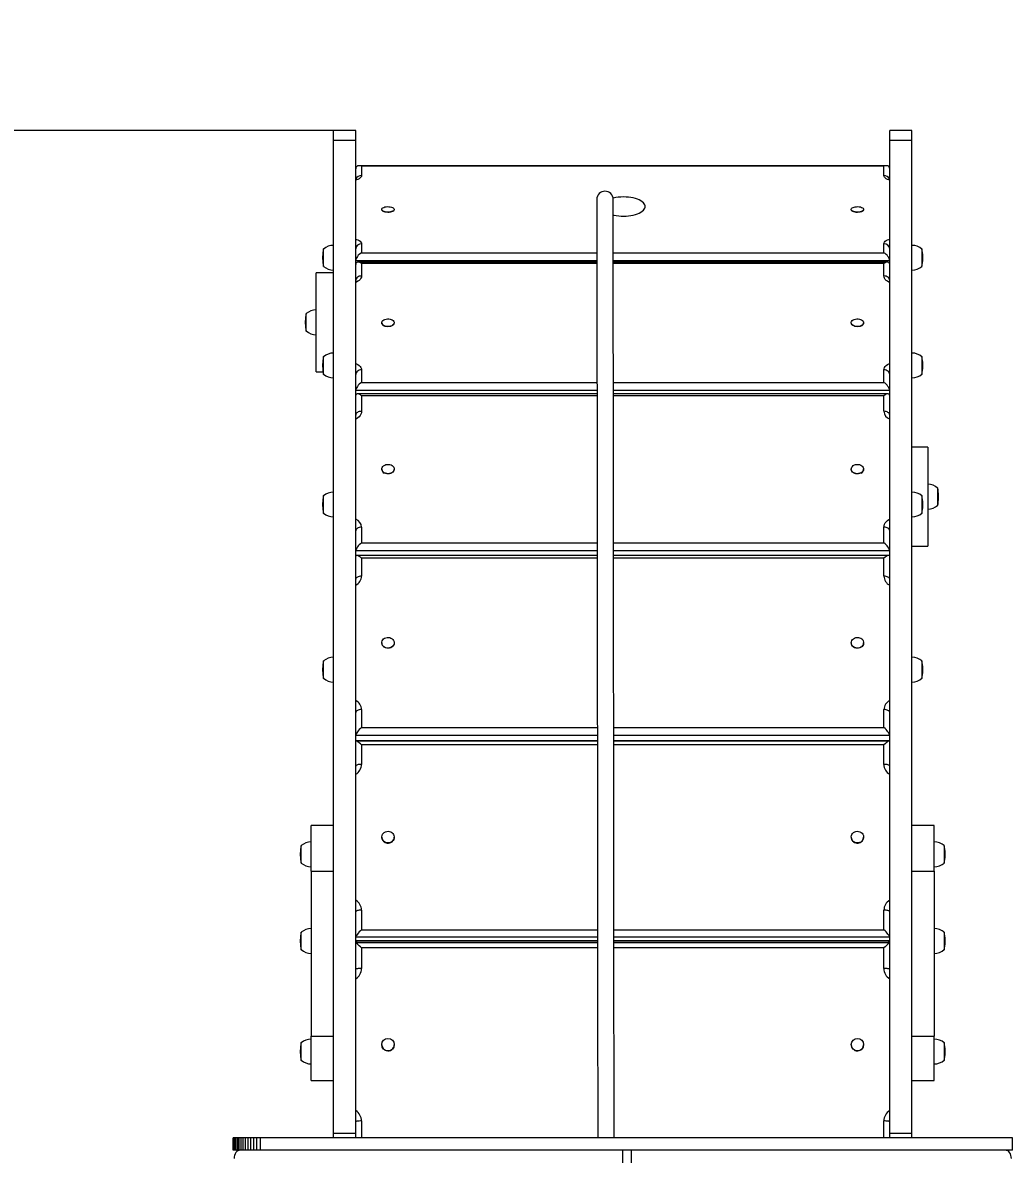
# Model space of a CAD drawing. Header units: millimetres. Extents: x -5943 to 5491, y -4078 to 3213.
# Drawn here: x 1306 to 2504, y 475 to 1844 of the extents above; entities that cross this region are included whole.
import ezdxf

# ---------------------------------------------------------------- set-up
doc = ezdxf.new("R2010")
doc.units = ezdxf.units.MM
for name, color, linetype in [('DIKOM_ОБЪЕКТ', 7, 'Continuous'), ('DIKOM_РАЗМЕР_ЗОНА', 7, 'Continuous'), ('DIKOM_РАЗМЕР_ОБЪЕКТА', 7, 'Continuous')]:
    doc.layers.add(name, color=color, linetype=linetype)
doc.styles.add('style1', font='arial.ttf', dxfattribs={"width": 0.8})
doc.dimstyles.new('1-50', dxfattribs={"dimtxt": 300, "dimasz": 200, "dimexe": 100, "dimexo": 0, "dimgap": 100, "dimtad": 1, "dimtxsty": 'style1', "dimcen": 200, "dimclrd": 7, "dimclre": 7, "dimclrt": 7, "dimadec": 1, "dimazin": 2, "dimtfac": 1, "dimtmove": 0, "dimatfit": 2, "dimfxl": 0, "dimlwd": 25, "dimlwe": 18, "dimarcsym": 0})

# ---------------------------------------------------------------- blocks, each defined once
blk = doc.blocks.new('*D10')
at = {"layer": 'Defpoints', "color": 0, "transparency": 16777216}
for p in [(1682.4, 1713.5), (-3225.3, -1470.4), (-588.5, -1470.4)]:
    blk.add_point(p, dxfattribs=at)
at = {"layer": 'DIKOM_РАЗМЕР_ОБЪЕКТА', "color": 7, "lineweight": 18, "transparency": 16777216}
for p, q in [((1682.4, 1713.5), (-3325.3, 1713.5)), ((-588.5, -1470.4), (-3325.3, -1470.4))]:
    blk.add_line(p, q, dxfattribs=at)
at = {"layer": 'DIKOM_РАЗМЕР_ОБЪЕКТА', "color": 7, "lineweight": 25, "transparency": 16777216}
blk.add_line((-3225.3, 1513.5), (-3225.3, -1270.4), dxfattribs=at)
at = {"layer": 'DIKOM_РАЗМЕР_ОБЪЕКТА', "color": 7, "transparency": 16777216}
for points in [[(-3258.6, 1513.5), (-3192, 1513.5), (-3225.3, 1713.5)], [(-3258.6, -1270.4), (-3192, -1270.4), (-3225.3, -1470.4)]]:
    blk.add_solid(points, dxfattribs=at)
at = {"layer": 'DIKOM_РАЗМЕР_ОБЪЕКТА', "color": 7, "transparency": 16777216, "insert": (-3478.6, 169.7), "char_height": 300, "attachment_point": 5, "rotation": 90, "style": 'style1'}
blk.add_mtext('3200', dxfattribs=at)
blk = doc.blocks.new('*D12')
at = {"layer": 'Defpoints', "color": 0, "transparency": 16777216}
for p in [(2021.9, 3213.5), (-5493, -2970.4), (-283.3, -2970.4)]:
    blk.add_point(p, dxfattribs=at)
at = {"layer": 'DIKOM_РАЗМЕР_ЗОНА', "color": 7, "lineweight": 18, "transparency": 16777216}
for p, q in [((2021.9, 3213.5), (-5593, 3213.5)), ((-283.3, -2970.4), (-5593, -2970.4))]:
    blk.add_line(p, q, dxfattribs=at)
at = {"layer": 'DIKOM_РАЗМЕР_ЗОНА', "color": 7, "lineweight": 25, "transparency": 16777216}
blk.add_line((-5493, 3013.5), (-5493, -2770.4), dxfattribs=at)
at = {"layer": 'DIKOM_РАЗМЕР_ЗОНА', "color": 7, "transparency": 16777216}
for points in [[(-5526.4, 3013.5), (-5459.7, 3013.5), (-5493, 3213.5)], [(-5526.4, -2770.4), (-5459.7, -2770.4), (-5493, -2970.4)]]:
    blk.add_solid(points, dxfattribs=at)
at = {"layer": 'DIKOM_РАЗМЕР_ЗОНА', "color": 7, "transparency": 16777216, "insert": (-5746.2, 37.5), "char_height": 300, "attachment_point": 5, "rotation": 90, "style": 'style1'}
blk.add_mtext('6200', dxfattribs=at)

msp = doc.modelspace()

# ---------------------------------------------------------------- linework, layer by layer
at = {"layer": 'DIKOM_ОБЪЕКТ', "color": 7, "linetype": 'Continuous', "lineweight": 15}
for p, q in [((1709.379, 1713.478), (1682.379, 1713.478)), ((1682.379, 1701.942), (1682.379, 1713.478)), ((1709.379, 1701.942), (1709.379, 1713.478)), ((2382.379, 1713.478), (2355.379, 1713.478)), ((2355.379, 1701.942), (2355.379, 1713.478)), ((2382.379, 1701.942), (2382.379, 1713.478)), ((1682.379, 1701.942), (1709.379, 1701.942)), ((1682.379, 500.405), (1682.379, 1701.942)), ((1709.379, 500.405), (1709.379, 1701.942)), ((2355.379, 1701.942), (2382.379, 1701.942)), ((2355.379, 500.405), (2355.379, 1701.942)), ((2382.379, 500.405), (2382.379, 1701.942)), ((2351.491, 1670.939), (1713.267, 1670.939)), ((1716.379, 1670.21), (1716.379, 1659.095)), ((2348.379, 1670.21), (1716.379, 1670.21)), ((2348.379, 1659.095), (2348.379, 1670.21)), ((1740.879, 1618.046), (1740.879, 1617.748)), ((1755.879, 1617.748), (1755.879, 1618.046)), ((2308.879, 1618.046), (2308.879, 1617.748)), ((2323.879, 1617.748), (2323.879, 1618.046)), ((1716.379, 1576.402), (1716.379, 1565.287)), ((2348.379, 1565.287), (2348.379, 1576.402)), ((1670.379, 1548.749), (1670.379, 1570.349)), ((1716.379, 1565.287), (2001.113, 1565.287)), ((2020.914, 1565.287), (2348.379, 1565.287)), ((2394.379, 1570.349), (2394.379, 1560.418)), ((1669.326, 1561.023), (1669.326, 1558.074)), ((2001.122, 1555.905), (1709.379, 1555.905)), ((2001.124, 1554.236), (1712.101, 1554.236)), ((1716.379, 1552.777), (1716.379, 1537.499)), ((2001.125, 1552.777), (1716.379, 1552.777)), ((2355.379, 1555.905), (2020.923, 1555.905)), ((2352.657, 1554.236), (2020.925, 1554.236)), ((2348.379, 1552.777), (2020.926, 1552.777)), ((2348.379, 1537.499), (2348.379, 1552.777)), ((2394.379, 1560.418), (2394.379, 1548.749)), ((2395.432, 1558.074), (2395.432, 1561.023)), ((1682.379, 1541.415), (1661.379, 1541.415)), ((1661.379, 1421.415), (1661.379, 1541.415)), ((1648.326, 1482.889), (1648.326, 1479.94)), ((1649.379, 1470.615), (1649.379, 1492.215)), ((1740.879, 1480.93), (1740.879, 1480.667)), ((1755.879, 1480.667), (1755.879, 1480.93)), ((2308.879, 1480.93), (2308.879, 1480.667)), ((2323.879, 1480.667), (2323.879, 1480.93)), ((1670.379, 1418.428), (1670.379, 1440.028)), ((2394.379, 1440.028), (2394.379, 1431.279)), ((1669.326, 1430.703), (1669.326, 1427.754)), ((2394.379, 1431.279), (2394.379, 1418.428)), ((2395.432, 1427.754), (2395.432, 1430.703)), ((1661.379, 1421.415), (1669.809, 1421.415)), ((1716.379, 1423.834), (1716.379, 1408.557)), ((2348.379, 1408.557), (2348.379, 1423.834)), ((2001.277, 1398.738), (1709.379, 1398.738)), ((1716.379, 1408.557), (2001.268, 1408.557)), ((2021.068, 1408.557), (2348.379, 1408.557)), ((2355.379, 1398.738), (2021.078, 1398.738)), ((2001.281, 1395.02), (1711.101, 1395.02)), ((1716.379, 1392.618), (1716.379, 1373.767)), ((2001.283, 1392.618), (1716.379, 1392.618)), ((2353.657, 1395.02), (2021.082, 1395.02)), ((2348.379, 1392.618), (2021.084, 1392.618)), ((2348.379, 1373.767), (2348.379, 1392.618)), ((2401.427, 1330.381), (2382.379, 1330.381)), ((2401.427, 1330.381), (2401.427, 1326.52)), ((2401.427, 1326.52), (2401.427, 1210.381)), ((1740.879, 1303.86), (1740.879, 1303.642)), ((1755.879, 1303.642), (1755.879, 1303.86)), ((2308.879, 1303.86), (2308.879, 1303.642)), ((2323.879, 1303.642), (2323.879, 1303.86)), ((2413.427, 1281.181), (2413.427, 1259.581)), ((1669.326, 1262.414), (1669.326, 1259.464)), ((1670.379, 1250.139), (1670.379, 1271.739)), ((2394.379, 1271.739), (2394.379, 1259.824)), ((2395.432, 1259.464), (2395.432, 1262.414)), ((2414.48, 1268.907), (2414.48, 1271.856)), ((2394.379, 1259.824), (2394.379, 1250.139)), ((1716.379, 1233.516), (1716.379, 1214.665)), ((2348.379, 1214.665), (2348.379, 1233.516)), ((1716.379, 1214.665), (2001.458, 1214.665)), ((2021.258, 1214.665), (2348.379, 1214.665)), ((2382.379, 1210.381), (2401.427, 1210.381)), ((2001.467, 1204.789), (1709.379, 1204.789)), ((2001.473, 1199.436), (1710.304, 1199.436)), ((1716.379, 1195.913), (1716.379, 1174.216)), ((2001.476, 1195.913), (1716.379, 1195.913)), ((2355.379, 1204.789), (2021.268, 1204.789)), ((2354.454, 1199.436), (2021.273, 1199.436)), ((2348.379, 1195.913), (2021.277, 1195.913)), ((2348.379, 1174.216), (2348.379, 1195.913)), ((1740.879, 1093.668), (1740.879, 1093.503)), ((1755.879, 1093.503), (1755.879, 1093.668)), ((2308.879, 1093.668), (2308.879, 1093.503)), ((2323.879, 1093.503), (2323.879, 1093.668)), ((1670.379, 1050.376), (1670.379, 1071.976)), ((2394.379, 1071.976), (2394.379, 1063.877)), ((1669.326, 1062.651), (1669.326, 1059.701)), ((2394.379, 1063.877), (2394.379, 1050.376)), ((2395.432, 1059.701), (2395.432, 1062.651)), ((1716.379, 1012.789), (1716.379, 991.092)), ((2348.379, 991.092), (2348.379, 1012.789)), ((1716.379, 991.092), (2001.676, 991.092)), ((2021.477, 991.092), (2348.379, 991.092)), ((2001.685, 981.54), (1709.379, 981.54)), ((1709.379, 975.082), (2001.692, 975.082)), ((2001.692, 975.027), (1709.741, 975.027)), ((2355.379, 981.54), (2021.486, 981.54)), ((2021.492, 975.082), (2355.379, 975.082)), ((2355.017, 975.027), (2021.492, 975.027)), ((1716.379, 970.25), (1716.379, 946.544)), ((2001.696, 970.25), (1716.379, 970.25)), ((2348.379, 970.25), (2021.497, 970.25)), ((2348.379, 946.544), (2348.379, 970.25)), ((1682.379, 872.456), (1655.379, 872.456)), ((1655.379, 817.273), (1655.379, 872.456)), ((2409.379, 872.456), (2382.379, 872.456)), ((2409.379, 817.273), (2409.379, 872.456)), ((1740.879, 858.463), (1740.879, 858.357)), ((1755.879, 858.357), (1755.879, 858.463)), ((2308.879, 858.463), (2308.879, 858.357)), ((2323.879, 858.357), (2323.879, 858.463)), ((1642.326, 839.122), (1642.326, 836.172)), ((1643.379, 826.847), (1643.379, 848.447)), ((2421.379, 848.447), (2421.379, 838.154)), ((2421.379, 838.154), (2421.379, 826.847)), ((2422.432, 836.172), (2422.432, 839.122)), ((1655.379, 817.273), (1682.379, 817.273)), ((1655.379, 817.273), (1655.379, 617.469)), ((2382.379, 817.273), (2409.379, 817.273)), ((2409.379, 817.273), (2409.379, 617.469)), ((1716.379, 770.17), (1716.379, 746.464)), ((2348.379, 746.464), (2348.379, 770.17)), ((1643.379, 722.021), (1643.379, 743.621)), ((1716.379, 746.464), (2001.914, 746.464)), ((2021.715, 746.464), (2348.379, 746.464)), ((2421.379, 743.621), (2421.379, 734.102)), ((1642.326, 734.296), (1642.326, 731.346)), ((2001.923, 737.604), (1709.379, 737.604)), ((1709.379, 733.476), (2001.927, 733.476)), ((2001.93, 730.454), (1709.435, 730.454)), ((1709.711, 730.454), (1709.711, 733.114)), ((1709.741, 733.114), (2001.927, 733.114)), ((2355.379, 737.604), (2021.723, 737.604)), ((2021.727, 733.476), (2355.379, 733.476)), ((2021.728, 733.114), (2355.017, 733.114)), ((2355.323, 730.454), (2021.73, 730.454)), ((2355.047, 733.114), (2355.047, 730.454)), ((2421.379, 734.102), (2421.379, 722.021)), ((2422.432, 731.346), (2422.432, 734.296)), ((1716.379, 724.336), (1716.379, 699.536)), ((2001.936, 724.336), (1716.379, 724.336)), ((2348.379, 724.336), (2021.736, 724.336)), ((2348.379, 699.536), (2348.379, 724.336)), ((1655.379, 617.469), (1682.379, 617.469)), ((1655.379, 564.17), (1655.379, 617.469)), ((2382.379, 617.469), (2409.379, 617.469)), ((2409.379, 564.17), (2409.379, 617.469)), ((1643.379, 588.179), (1643.379, 609.779)), ((1740.879, 607.319), (1740.879, 607.278)), ((1755.879, 607.278), (1755.879, 607.319)), ((2308.879, 607.319), (2308.879, 607.278)), ((2323.879, 607.278), (2323.879, 607.319)), ((2421.379, 609.779), (2421.379, 600.328)), ((1642.326, 600.454), (1642.326, 597.505)), ((2421.379, 600.328), (2421.379, 588.179)), ((2422.432, 597.505), (2422.432, 600.454)), ((1655.379, 564.17), (1682.379, 564.17)), ((2382.379, 564.17), (2409.379, 564.17)), ((1716.379, 515.019), (1716.379, 494.596)), ((2348.379, 494.596), (2348.379, 515.019)), ((1560.93, 479.596), (1560.93, 494.596)), ((1561.108, 494.596), (1560.93, 494.596)), ((1561.108, 479.596), (1561.108, 494.596)), ((1561.593, 494.596), (1561.108, 494.596)), ((1561.593, 479.596), (1561.593, 494.596)), ((1562.383, 494.596), (1561.593, 494.596)), ((1562.383, 479.596), (1562.383, 494.596)), ((1563.472, 494.596), (1562.383, 494.596)), ((1563.472, 479.596), (1563.472, 494.596)), ((1564.856, 494.596), (1563.472, 494.596)), ((1564.856, 479.596), (1564.856, 494.596)), ((1566.531, 494.596), (1564.856, 494.596)), ((1566.531, 479.596), (1566.531, 494.596)), ((1568.492, 494.596), (1566.531, 494.596)), ((1568.492, 479.596), (1568.492, 494.596)), ((1570.735, 494.596), (1568.492, 494.596)), ((1570.735, 479.596), (1570.735, 494.596)), ((1573.256, 494.596), (1570.735, 494.596)), ((1573.256, 479.596), (1573.256, 494.596)), ((1576.051, 494.596), (1573.256, 494.596)), ((1576.051, 479.596), (1576.051, 494.596)), ((1579.114, 494.596), (1576.051, 494.596)), ((1579.114, 479.596), (1579.114, 494.596)), ((1582.443, 494.596), (1579.114, 494.596)), ((1582.443, 479.596), (1582.443, 494.596)), ((1586.032, 494.596), (1582.443, 494.596)), ((1586.032, 479.596), (1586.032, 494.596)), ((1589.876, 494.596), (1586.032, 494.596)), ((1589.876, 479.596), (1589.876, 494.596)), ((1593.973, 494.596), (1589.876, 494.596)), ((1593.973, 479.596), (1593.973, 494.596)), ((1997.024, 494.596), (1593.973, 494.596)), ((1682.379, 500.405), (1709.379, 500.405)), ((1682.379, 494.596), (1682.379, 500.405)), ((1709.379, 494.596), (1709.379, 500.405)), ((1998.887, 494.596), (1997.024, 494.596)), ((2000.818, 494.596), (1998.887, 494.596)), ((2002.812, 494.596), (2000.818, 494.596)), ((2004.863, 494.596), (2002.812, 494.596)), ((2006.968, 494.596), (2004.863, 494.596)), ((2009.122, 494.596), (2006.968, 494.596)), ((2011.32, 494.596), (2009.122, 494.596)), ((2013.559, 494.596), (2011.32, 494.596)), ((2015.833, 494.596), (2013.559, 494.596)), ((2018.139, 494.596), (2015.833, 494.596)), ((2020.471, 494.596), (2018.139, 494.596)), ((2022.826, 494.596), (2020.471, 494.596)), ((2025.199, 494.596), (2022.826, 494.596)), ((2027.585, 494.596), (2025.199, 494.596)), ((2029.98, 494.596), (2027.585, 494.596)), ((2032.379, 494.596), (2029.98, 494.596)), ((2034.778, 494.596), (2032.379, 494.596)), ((2037.173, 494.596), (2034.778, 494.596)), ((2039.559, 494.596), (2037.173, 494.596)), ((2041.932, 494.596), (2039.559, 494.596)), ((2044.287, 494.596), (2041.932, 494.596)), ((2046.619, 494.596), (2044.287, 494.596)), ((2048.925, 494.596), (2046.619, 494.596)), ((2051.199, 494.596), (2048.925, 494.596)), ((2053.438, 494.596), (2051.199, 494.596)), ((2055.636, 494.596), (2053.438, 494.596)), ((2057.79, 494.596), (2055.636, 494.596)), ((2059.895, 494.596), (2057.79, 494.596)), ((2061.946, 494.596), (2059.895, 494.596)), ((2063.94, 494.596), (2061.946, 494.596)), ((2065.87, 494.596), (2063.94, 494.596)), ((2067.734, 494.596), (2065.87, 494.596)), ((2470.785, 494.596), (2067.734, 494.596)), ((2355.379, 500.405), (2382.379, 500.405)), ((2355.379, 494.596), (2355.379, 500.405)), ((2382.379, 494.596), (2382.379, 500.405)), ((2474.882, 494.596), (2470.785, 494.596)), ((2478.726, 494.596), (2474.882, 494.596)), ((2482.315, 494.596), (2478.726, 494.596)), ((2485.644, 494.596), (2482.315, 494.596)), ((2488.707, 494.596), (2485.644, 494.596)), ((2491.502, 494.596), (2488.707, 494.596)), ((2494.023, 494.596), (2491.502, 494.596)), ((2496.266, 494.596), (2494.023, 494.596)), ((2498.227, 494.596), (2496.266, 494.596)), ((2499.902, 494.596), (2498.227, 494.596)), ((2501.286, 494.596), (2499.902, 494.596)), ((2502.375, 494.596), (2501.286, 494.596)), ((2503.165, 494.596), (2502.375, 494.596)), ((2503.65, 494.596), (2503.165, 494.596)), ((2503.828, 494.596), (2503.65, 494.596)), ((2503.828, 479.596), (2503.828, 494.596)), ((1561.108, 479.596), (1560.93, 479.596)), ((1561.593, 479.596), (1561.108, 479.596)), ((1562.383, 479.596), (1561.593, 479.596)), ((1563.472, 479.596), (1562.383, 479.596)), ((1564.856, 479.596), (1563.472, 479.596)), ((1566.531, 479.596), (1564.856, 479.596)), ((1568.492, 479.596), (1566.531, 479.596)), ((1570.735, 479.596), (1568.492, 479.596)), ((1573.256, 479.596), (1570.735, 479.596)), ((1576.051, 479.596), (1573.256, 479.596)), ((1579.114, 479.596), (1576.051, 479.596)), ((1582.443, 479.596), (1579.114, 479.596)), ((1586.032, 479.596), (1582.443, 479.596)), ((1589.876, 479.596), (1586.032, 479.596)), ((1593.973, 479.596), (1589.876, 479.596)), ((1997.024, 479.596), (1593.973, 479.596)), ((1998.887, 479.596), (1997.024, 479.596)), ((2000.818, 479.596), (1998.887, 479.596)), ((2002.812, 479.596), (2000.818, 479.596)), ((2004.863, 479.596), (2002.812, 479.596)), ((2006.968, 479.596), (2004.863, 479.596)), ((2009.122, 479.596), (2006.968, 479.596)), ((2011.32, 479.596), (2009.122, 479.596)), ((2013.559, 479.596), (2011.32, 479.596)), ((2015.833, 479.596), (2013.559, 479.596)), ((2018.139, 479.596), (2015.833, 479.596)), ((2020.471, 479.596), (2018.139, 479.596)), ((2022.826, 479.596), (2020.471, 479.596)), ((2025.199, 479.596), (2022.826, 479.596)), ((2027.585, 479.596), (2025.199, 479.596)), ((2029.98, 479.596), (2027.585, 479.596)), ((2032.379, 479.596), (2029.98, 479.596)), ((2032.379, 29.596), (2032.379, 479.596)), ((2034.778, 479.596), (2032.379, 479.596)), ((2037.173, 479.596), (2034.778, 479.596)), ((2039.559, 479.596), (2037.173, 479.596)), ((2041.932, 479.596), (2039.559, 479.596)), ((2044.287, 479.596), (2041.932, 479.596)), ((2042.986, 29.596), (2042.986, 479.596)), ((2046.619, 479.596), (2044.287, 479.596)), ((2048.925, 479.596), (2046.619, 479.596)), ((2051.199, 479.596), (2048.925, 479.596)), ((2053.438, 479.596), (2051.199, 479.596)), ((2055.636, 479.596), (2053.438, 479.596)), ((2057.79, 479.596), (2055.636, 479.596)), ((2059.895, 479.596), (2057.79, 479.596)), ((2061.946, 479.596), (2059.895, 479.596)), ((2063.94, 479.596), (2061.946, 479.596)), ((2065.87, 479.596), (2063.94, 479.596)), ((2067.734, 479.596), (2065.87, 479.596)), ((2470.785, 479.596), (2067.734, 479.596)), ((2474.882, 479.596), (2470.785, 479.596)), ((2478.726, 479.596), (2474.882, 479.596)), ((2482.315, 479.596), (2478.726, 479.596)), ((2485.644, 479.596), (2482.315, 479.596)), ((2488.707, 479.596), (2485.644, 479.596)), ((2491.502, 479.596), (2488.707, 479.596)), ((2494.023, 479.596), (2491.502, 479.596)), ((2496.266, 479.596), (2494.023, 479.596)), ((2498.227, 479.596), (2496.266, 479.596)), ((2499.902, 479.596), (2498.227, 479.596)), ((2501.286, 479.596), (2499.902, 479.596)), ((2502.375, 479.596), (2501.286, 479.596)), ((2503.165, 479.596), (2502.375, 479.596)), ((2503.65, 479.596), (2503.165, 479.596)), ((2503.828, 479.596), (2503.65, 479.596))]:
    msp.add_line(p, q, dxfattribs=at)
at = {"layer": 'DIKOM_ОБЪЕКТ', "color": 7, "linetype": 'Continuous', "lineweight": 15, "flags": 128}
for points in [[(1716.379, 1659.095), (1716.194, 1658.052), (1715.645, 1657.034), (1714.744, 1656.067), (1713.514, 1655.175), (1711.986, 1654.379), (1710.196, 1653.7), (1709.379, 1653.454)], [(2355.379, 1653.454), (2354.562, 1653.7), (2352.772, 1654.379), (2351.244, 1655.175), (2350.014, 1656.067), (2349.113, 1657.034), (2348.564, 1658.052), (2348.379, 1659.095)], [(2020.794, 1611.415), (2021.805, 1611.176), (2024.586, 1610.643), (2027.487, 1610.257), (2030.468, 1610.023), (2033.491, 1609.945), (2036.514, 1610.023), (2039.496, 1610.257), (2042.397, 1610.643), (2045.177, 1611.176), (2047.8, 1611.849), (2050.228, 1612.653), (2052.431, 1613.577), (2054.377, 1614.608), (2056.041, 1615.733), (2057.4, 1616.936), (2058.436, 1618.201), (2059.134, 1619.511), (2059.486, 1620.848), (2059.486, 1622.194), (2059.134, 1623.532), (2058.436, 1624.841), (2057.4, 1626.106), (2056.041, 1627.31), (2054.377, 1628.434), (2052.431, 1629.465), (2050.228, 1630.389), (2047.8, 1631.193), (2045.177, 1631.866), (2042.397, 1632.4), (2039.496, 1632.786), (2036.514, 1633.019), (2033.491, 1633.098), (2033.491, 1633.098)], [(1746.52, 1614.518), (1745.001, 1614.771), (1743.64, 1615.164), (1742.502, 1615.677), (1741.637, 1616.287), (1741.089, 1616.966), (1740.881, 1617.681), (1740.879, 1617.748)], [(1746.52, 1614.816), (1745.001, 1615.069), (1743.64, 1615.461), (1742.502, 1615.975), (1741.637, 1616.585), (1741.089, 1617.263), (1740.881, 1617.978), (1741.023, 1618.696), (1741.51, 1619.384), (1742.318, 1620.01), (1743.409, 1620.543), (1744.732, 1620.96), (1746.226, 1621.24), (1747.821, 1621.371), (1749.442, 1621.347), (1751.013, 1621.168), (1752.461, 1620.843), (1753.718, 1620.388), (1754.726, 1619.822), (1755.436, 1619.174), (1755.817, 1618.474), (1755.85, 1617.753), (1755.534, 1617.045), (1754.883, 1616.385), (1753.927, 1615.802), (1752.713, 1615.324), (1751.296, 1614.974), (1749.742, 1614.767), (1748.125, 1614.713), (1746.52, 1614.816)], [(1755.879, 1617.748), (1755.85, 1617.455), (1755.534, 1616.748), (1754.883, 1616.087), (1753.927, 1615.505), (1752.713, 1615.027), (1751.296, 1614.676), (1749.742, 1614.469), (1748.125, 1614.416), (1746.52, 1614.518)], [(2318.239, 1614.518), (2316.633, 1614.416), (2315.016, 1614.469), (2313.462, 1614.676), (2312.045, 1615.027), (2310.831, 1615.505), (2309.876, 1616.087), (2309.225, 1616.748), (2308.908, 1617.455), (2308.879, 1617.748)], [(2318.239, 1614.816), (2316.633, 1614.713), (2315.016, 1614.767), (2313.462, 1614.974), (2312.045, 1615.324), (2310.831, 1615.802), (2309.876, 1616.385), (2309.225, 1617.045), (2308.908, 1617.753), (2308.941, 1618.474), (2309.322, 1619.174), (2310.032, 1619.822), (2311.04, 1620.388), (2312.297, 1620.843), (2313.745, 1621.168), (2315.316, 1621.347), (2316.937, 1621.371), (2318.532, 1621.24), (2320.026, 1620.96), (2321.349, 1620.543), (2322.44, 1620.01), (2323.248, 1619.384), (2323.735, 1618.696), (2323.878, 1617.978), (2323.67, 1617.263), (2323.121, 1616.585), (2322.257, 1615.975), (2321.118, 1615.461), (2319.757, 1615.069), (2318.239, 1614.816)], [(2323.879, 1617.748), (2323.878, 1617.681), (2323.67, 1616.966), (2323.121, 1616.287), (2322.257, 1615.677), (2321.118, 1615.164), (2319.757, 1614.771), (2318.239, 1614.518)], [(1709.379, 1582.043), (1710.196, 1581.797), (1711.986, 1581.117), (1713.514, 1580.322), (1714.744, 1579.429), (1715.645, 1578.462), (1716.194, 1577.445), (1716.379, 1576.402)], [(2348.379, 1576.402), (2348.564, 1577.445), (2349.113, 1578.462), (2350.014, 1579.429), (2351.244, 1580.322), (2352.772, 1581.117), (2354.562, 1581.797), (2355.379, 1582.043)], [(1716.379, 1537.499), (1715.013, 1537.393), (1713.7, 1537.077), (1712.49, 1536.565), (1711.429, 1535.876), (1710.559, 1535.037), (1709.912, 1534.079), (1709.513, 1533.039), (1709.379, 1531.958)], [(1716.379, 1537.499), (1716.194, 1536.065), (1715.645, 1534.667), (1714.744, 1533.338), (1713.514, 1532.111), (1711.986, 1531.017), (1710.196, 1530.083), (1709.379, 1529.745)], [(2355.379, 1531.958), (2355.244, 1533.039), (2354.846, 1534.079), (2354.199, 1535.037), (2353.329, 1535.876), (2352.268, 1536.565), (2351.058, 1537.077), (2349.745, 1537.393), (2348.379, 1537.499)], [(2355.379, 1529.745), (2354.562, 1530.083), (2352.772, 1531.017), (2351.244, 1532.111), (2350.014, 1533.338), (2349.113, 1534.667), (2348.564, 1536.065), (2348.379, 1537.499)], [(1743.773, 1477.313), (1742.608, 1478.002), (1741.713, 1478.829), (1741.13, 1479.754), (1740.886, 1480.734), (1740.992, 1481.722), (1741.444, 1482.674), (1742.22, 1483.545), (1743.283, 1484.293), (1744.586, 1484.883), (1746.065, 1485.289), (1747.653, 1485.491), (1749.274, 1485.48), (1750.854, 1485.256), (1752.318, 1484.83), (1753.598, 1484.221), (1754.634, 1483.459), (1755.377, 1482.578), (1755.794, 1481.62), (1755.863, 1480.63), (1755.582, 1479.653), (1754.965, 1478.737), (1754.04, 1477.923), (1752.85, 1477.25), (1751.451, 1476.748), (1749.908, 1476.443), (1748.294, 1476.347), (1746.684, 1476.465), (1745.153, 1476.792), (1743.773, 1477.313)], [(1755.879, 1480.667), (1755.863, 1480.367), (1755.582, 1479.391), (1754.965, 1478.474), (1754.04, 1477.66), (1752.85, 1476.987), (1751.451, 1476.485), (1749.908, 1476.18), (1748.294, 1476.084), (1746.684, 1476.202), (1745.153, 1476.529), (1743.773, 1477.05)], [(2320.985, 1477.05), (2319.605, 1476.529), (2318.074, 1476.202), (2316.464, 1476.084), (2314.85, 1476.18), (2313.307, 1476.485), (2311.908, 1476.987), (2310.718, 1477.66), (2309.793, 1478.474), (2309.176, 1479.391), (2308.895, 1480.367), (2308.879, 1480.667)], [(2320.985, 1477.313), (2319.605, 1476.792), (2318.074, 1476.465), (2316.464, 1476.347), (2314.85, 1476.443), (2313.307, 1476.748), (2311.908, 1477.25), (2310.718, 1477.923), (2309.793, 1478.737), (2309.176, 1479.653), (2308.895, 1480.63), (2308.965, 1481.62), (2309.381, 1482.578), (2310.124, 1483.459), (2311.16, 1484.221), (2312.44, 1484.83), (2313.904, 1485.256), (2315.484, 1485.48), (2317.105, 1485.491), (2318.693, 1485.289), (2320.172, 1484.883), (2321.475, 1484.293), (2322.539, 1483.545), (2323.314, 1482.674), (2323.766, 1481.722), (2323.872, 1480.734), (2323.628, 1479.754), (2323.045, 1478.829), (2322.15, 1478.002), (2320.985, 1477.313)], [(1709.379, 1431.588), (1710.196, 1431.25), (1711.986, 1430.316), (1713.514, 1429.222), (1714.744, 1427.996), (1715.645, 1426.667), (1716.194, 1425.268), (1716.379, 1423.834)], [(2348.379, 1423.834), (2348.564, 1425.268), (2349.113, 1426.667), (2350.014, 1427.996), (2351.244, 1429.222), (2352.772, 1430.316), (2354.562, 1431.25), (2355.379, 1431.588)], [(1716.379, 1423.834), (1715.013, 1423.728), (1713.7, 1423.413), (1712.49, 1422.901), (1711.429, 1422.212), (1710.559, 1421.372), (1709.912, 1420.414), (1709.513, 1419.374), (1709.379, 1418.293)], [(2355.379, 1418.293), (2355.244, 1419.374), (2354.846, 1420.414), (2354.199, 1421.372), (2353.329, 1422.212), (2352.268, 1422.901), (2351.058, 1423.413), (2349.745, 1423.728), (2348.379, 1423.834)], [(1716.379, 1373.767), (1715.013, 1373.679), (1713.7, 1373.417), (1712.49, 1372.992), (1711.429, 1372.42), (1710.559, 1371.724), (1709.912, 1370.929), (1709.513, 1370.066), (1709.379, 1369.169)], [(1716.379, 1373.767), (1716.194, 1371.998), (1715.645, 1370.272), (1714.744, 1368.632), (1713.514, 1367.119), (1711.986, 1365.769), (1710.196, 1364.617), (1709.379, 1364.2)], [(2355.379, 1369.169), (2355.244, 1370.066), (2354.846, 1370.929), (2354.199, 1371.724), (2353.329, 1372.42), (2352.268, 1372.992), (2351.058, 1373.417), (2349.745, 1373.679), (2348.379, 1373.767)], [(1743.955, 1299.293), (1742.757, 1300.117), (1741.821, 1301.116), (1741.192, 1302.243), (1740.899, 1303.446), (1740.956, 1304.668), (1741.36, 1305.852), (1742.092, 1306.943), (1743.118, 1307.89), (1744.39, 1308.649), (1745.849, 1309.183), (1747.426, 1309.469), (1749.047, 1309.493), (1750.637, 1309.253), (1752.122, 1308.761), (1753.432, 1308.039), (1754.505, 1307.122), (1755.292, 1306.053), (1755.756, 1304.881), (1755.874, 1303.662), (1755.643, 1302.451), (1755.071, 1301.307), (1754.187, 1300.282), (1753.031, 1299.424), (1751.658, 1298.774), (1750.131, 1298.361), (1748.523, 1298.205), (1746.907, 1298.314), (1745.361, 1298.683), (1743.955, 1299.293)], [(1755.879, 1303.642), (1755.874, 1303.444), (1755.643, 1302.233), (1755.071, 1301.089), (1754.187, 1300.064), (1753.031, 1299.206), (1751.658, 1298.555), (1750.131, 1298.143), (1748.523, 1297.987), (1746.907, 1298.096), (1745.361, 1298.465), (1743.955, 1299.075)], [(2320.803, 1299.075), (2319.397, 1298.465), (2317.851, 1298.096), (2316.235, 1297.987), (2314.627, 1298.143), (2313.1, 1298.555), (2311.727, 1299.206), (2310.571, 1300.064), (2309.687, 1301.089), (2309.115, 1302.233), (2308.884, 1303.444), (2308.879, 1303.642)], [(2320.803, 1299.293), (2319.397, 1298.683), (2317.851, 1298.314), (2316.235, 1298.205), (2314.627, 1298.361), (2313.1, 1298.774), (2311.727, 1299.424), (2310.571, 1300.282), (2309.687, 1301.307), (2309.115, 1302.451), (2308.884, 1303.662), (2309.002, 1304.881), (2309.466, 1306.053), (2310.253, 1307.122), (2311.326, 1308.039), (2312.636, 1308.761), (2314.121, 1309.253), (2315.711, 1309.493), (2317.332, 1309.469), (2318.909, 1309.183), (2320.368, 1308.649), (2321.64, 1307.89), (2322.666, 1306.943), (2323.398, 1305.852), (2323.802, 1304.668), (2323.859, 1303.446), (2323.566, 1302.243), (2322.937, 1301.116), (2322.001, 1300.117), (2320.803, 1299.293)], [(1716.379, 1233.516), (1715.013, 1233.428), (1713.7, 1233.166), (1712.49, 1232.741), (1711.429, 1232.169), (1710.559, 1231.473), (1709.912, 1230.678), (1709.513, 1229.815), (1709.379, 1228.918)], [(2348.379, 1233.516), (2348.564, 1235.285), (2349.113, 1237.011), (2350.014, 1238.651), (2351.244, 1240.164), (2352.772, 1241.514), (2354.562, 1242.666), (2355.379, 1243.084)], [(2355.379, 1228.918), (2355.244, 1229.815), (2354.846, 1230.678), (2354.199, 1231.473), (2353.329, 1232.169), (2352.268, 1232.741), (2351.058, 1233.166), (2349.745, 1233.428), (2348.379, 1233.516)], [(1716.379, 1174.216), (1715.013, 1174.149), (1713.7, 1173.951), (1712.49, 1173.63), (1711.429, 1173.197), (1710.559, 1172.67), (1709.912, 1172.069), (1709.513, 1171.417), (1709.379, 1170.738)], [(2355.379, 1170.738), (2355.244, 1171.417), (2354.846, 1172.069), (2354.199, 1172.67), (2353.329, 1173.197), (2352.268, 1173.63), (2351.058, 1173.951), (2349.745, 1174.149), (2348.379, 1174.216)], [(1744.073, 1088.338), (1742.854, 1089.266), (1741.893, 1090.4), (1741.235, 1091.686), (1740.911, 1093.066), (1740.937, 1094.473), (1741.31, 1095.843), (1742.014, 1097.111), (1743.016, 1098.218), (1744.268, 1099.112), (1745.713, 1099.752), (1747.282, 1100.107), (1748.903, 1100.161), (1750.499, 1099.911), (1751.996, 1099.37), (1753.324, 1098.562), (1754.42, 1097.525), (1755.234, 1096.308), (1755.728, 1094.967), (1755.878, 1093.565), (1755.677, 1092.169), (1755.136, 1090.842), (1754.278, 1089.648), (1753.144, 1088.641), (1751.788, 1087.87), (1750.272, 1087.369), (1748.667, 1087.163), (1747.05, 1087.262), (1745.494, 1087.659), (1744.073, 1088.338)], [(2320.685, 1088.338), (2319.264, 1087.659), (2317.708, 1087.262), (2316.091, 1087.163), (2314.486, 1087.369), (2312.97, 1087.87), (2311.614, 1088.641), (2310.48, 1089.648), (2309.622, 1090.842), (2309.081, 1092.169), (2308.88, 1093.565), (2309.03, 1094.967), (2309.524, 1096.308), (2310.338, 1097.525), (2311.434, 1098.562), (2312.762, 1099.37), (2314.259, 1099.911), (2315.855, 1100.161), (2317.476, 1100.107), (2319.045, 1099.752), (2320.49, 1099.112), (2321.742, 1098.218), (2322.744, 1097.111), (2323.448, 1095.843), (2323.821, 1094.473), (2323.847, 1093.066), (2323.523, 1091.686), (2322.865, 1090.4), (2321.904, 1089.266), (2320.685, 1088.338)], [(1755.879, 1093.503), (1755.878, 1093.4), (1755.677, 1092.004), (1755.136, 1090.677), (1754.278, 1089.483), (1753.144, 1088.476), (1751.788, 1087.705), (1750.272, 1087.204), (1748.667, 1086.998), (1747.05, 1087.097), (1745.494, 1087.494), (1744.073, 1088.173)], [(2320.685, 1088.173), (2319.264, 1087.494), (2317.708, 1087.097), (2316.091, 1086.998), (2314.486, 1087.204), (2312.97, 1087.705), (2311.614, 1088.476), (2310.48, 1089.483), (2309.622, 1090.677), (2309.081, 1092.004), (2308.88, 1093.4), (2308.879, 1093.503)], [(1716.379, 1012.789), (1715.013, 1012.723), (1713.7, 1012.525), (1712.49, 1012.203), (1711.429, 1011.771), (1710.559, 1011.244), (1709.912, 1010.643), (1709.513, 1009.99), (1709.379, 1009.312)], [(2355.379, 1009.312), (2355.244, 1009.99), (2354.846, 1010.643), (2354.199, 1011.244), (2353.329, 1011.771), (2352.268, 1012.203), (2351.058, 1012.525), (2349.745, 1012.723), (2348.379, 1012.789)], [(1716.379, 946.544), (1715.013, 946.501), (1713.7, 946.375), (1712.49, 946.169), (1711.429, 945.893), (1710.559, 945.556), (1709.912, 945.172), (1709.513, 944.755), (1709.379, 944.321)], [(2355.379, 944.321), (2355.244, 944.755), (2354.846, 945.172), (2354.199, 945.556), (2353.329, 945.893), (2352.268, 946.169), (2351.058, 946.375), (2349.745, 946.501), (2348.379, 946.544)], [(1747.429, 851.408), (1745.852, 851.767), (1744.393, 852.438), (1743.121, 853.392), (1742.094, 854.582), (1741.361, 855.954), (1740.956, 857.443), (1740.899, 858.98), (1741.191, 860.493), (1741.819, 861.91), (1742.754, 863.167), (1743.952, 864.204), (1745.357, 864.972), (1746.903, 865.436), (1748.519, 865.573), (1750.127, 865.379), (1751.654, 864.861), (1753.028, 864.043), (1754.185, 862.965), (1755.07, 861.676), (1755.642, 860.237), (1755.874, 858.715), (1755.756, 857.182), (1755.293, 855.708), (1754.507, 854.363), (1753.434, 853.209), (1752.125, 852.302), (1750.641, 851.682), (1749.051, 851.38), (1747.429, 851.408)], [(2317.329, 851.408), (2315.707, 851.38), (2314.117, 851.682), (2312.633, 852.302), (2311.323, 853.209), (2310.251, 854.363), (2309.465, 855.708), (2309.002, 857.182), (2308.884, 858.715), (2309.116, 860.237), (2309.688, 861.676), (2310.573, 862.965), (2311.73, 864.043), (2313.104, 864.861), (2314.631, 865.379), (2316.239, 865.573), (2317.855, 865.436), (2319.401, 864.972), (2320.806, 864.204), (2322.004, 863.167), (2322.939, 861.91), (2323.567, 860.493), (2323.859, 858.98), (2323.801, 857.443), (2323.397, 855.954), (2322.664, 854.582), (2321.637, 853.392), (2320.365, 852.438), (2318.906, 851.767), (2317.329, 851.408)], [(1716.379, 770.17), (1715.013, 770.128), (1713.7, 770.001), (1712.49, 769.796), (1711.429, 769.519), (1710.559, 769.183), (1709.912, 768.798), (1709.513, 768.381), (1709.379, 767.948)], [(2355.379, 767.948), (2355.244, 768.381), (2354.846, 768.798), (2354.199, 769.183), (2353.329, 769.519), (2352.268, 769.796), (2351.058, 770.001), (2349.745, 770.128), (2348.379, 770.17)], [(1716.379, 699.536), (1715.013, 699.519), (1713.7, 699.469), (1712.49, 699.387), (1711.429, 699.277), (1710.559, 699.144), (1709.912, 698.991), (1709.513, 698.825), (1709.379, 698.653)], [(2355.379, 698.653), (2355.244, 698.825), (2354.846, 698.991), (2354.199, 699.144), (2353.329, 699.277), (2352.268, 699.387), (2351.058, 699.469), (2349.745, 699.519), (2348.379, 699.536)], [(1716.379, 515.019), (1715.013, 515.002), (1713.7, 514.952), (1712.49, 514.871), (1711.429, 514.761), (1710.559, 514.627), (1709.912, 514.475), (1709.513, 514.309), (1709.379, 514.137)], [(2355.379, 514.137), (2355.244, 514.309), (2354.846, 514.475), (2354.199, 514.627), (2353.329, 514.761), (2352.268, 514.871), (2351.058, 514.952), (2349.745, 515.002), (2348.379, 515.019)], [(1569.224, 479.596), (1567.845, 479.404), (1566.518, 478.835), (1565.296, 477.911), (1564.224, 476.667), (1563.345, 475.152), (1562.691, 473.423), (1562.289, 471.547), (1562.153, 469.596)], [(2502.605, 469.596), (2502.469, 471.547), (2502.067, 473.423), (2501.413, 475.152), (2500.534, 476.667), (2499.462, 477.911), (2498.24, 478.835), (2496.914, 479.404), (2495.534, 479.596)]]:
    msp.add_lwpolyline(points, dxfattribs=at)
at = {"layer": 'DIKOM_ОБЪЕКТ', "color": 7, "linetype": 'Continuous', "lineweight": 15}
for centre, radius in [((1748.366, 607.363), 7.484), ((2316.407, 607.361), 7.477)]:
    msp.add_circle(centre, radius, dxfattribs=at)
for centre, radius, start, end in [((1716.114, 1652.216), 6.884, 87.794623, 157.498266), ((2348.571, 1652.1), 6.998, 23.427602, 91.569348), ((2010.949, 1630.12), 9.9, 0.020723, 179.995144), ((2033.14, 1580.558), 52.541, 89.617233, 103.655586), ((1716.033, 1569.745), 6.665, 87.026542, 176.677769), ((2348.725, 1569.745), 6.665, 3.322264, 92.974395), ((1711.162, 1561.023), 41.836, 167.120378, 180), ((1682.539, 1555.872), 18.677, 90.490933, 130.621157), ((2382.219, 1555.872), 18.677, 49.378843, 89.509067), ((2353.596, 1561.023), 41.836, 0, 12.879622), ((1711.162, 1558.074), 41.836, 180, 192.879622), ((1682.539, 1563.225), 18.677, 229.378843, 269.509067), ((2382.219, 1563.225), 18.677, 270.490933, 310.621157), ((2353.596, 1558.074), 41.836, 347.120378, 0), ((1661.539, 1477.738), 18.677, 90.490933, 130.621157), ((1690.162, 1482.889), 41.836, 167.120378, 180), ((1690.162, 1479.94), 41.836, 180, 192.879622), ((1745.044, 1481.033), 4.181, 185.022376, 252.300004), ((2319.603, 1481.122), 4.301, 288.753571, 353.921746), ((1661.539, 1485.091), 18.677, 229.378843, 269.509067), ((1711.162, 1430.703), 41.836, 167.120378, 180), ((1682.539, 1425.552), 18.677, 90.490933, 130.621157), ((2382.219, 1425.552), 18.677, 49.378843, 89.509067), ((2353.596, 1430.703), 41.836, 0, 12.879622), ((1711.162, 1427.754), 41.836, 180, 192.879622), ((2353.596, 1427.754), 41.836, 347.120378, 0), ((1682.539, 1432.905), 18.677, 229.378843, 269.509067), ((2382.219, 1432.905), 18.677, 270.490933, 310.621157), ((2359.361, 1374.458), 11.004, 183.598444, 248.78323), ((1746.156, 1303.877), 5.282, 182.550831, 245.379761), ((2318.523, 1303.93), 5.364, 295.152319, 356.917089), ((1682.539, 1257.262), 18.677, 90.490933, 130.621157), ((2382.219, 1257.262), 18.677, 49.378843, 89.509067), ((2401.267, 1266.705), 18.677, 49.378843, 89.509067), ((2372.644, 1271.856), 41.836, 0, 12.879622), ((1711.162, 1262.414), 41.836, 167.120378, 180), ((2353.596, 1262.414), 41.836, 0, 12.879622), ((2372.644, 1268.907), 41.836, 347.120378, 0), ((1711.162, 1259.465), 41.836, 180, 192.879622), ((1682.539, 1264.616), 18.677, 229.378843, 269.509067), ((2382.219, 1264.616), 18.677, 270.490933, 310.621157), ((2353.596, 1259.465), 41.836, 347.120378, 0), ((2401.267, 1274.058), 18.677, 270.490933, 310.621157), ((1705.397, 1232.826), 11.004, 3.596217, 68.784528), ((1703.463, 1174.695), 12.925, 297.239846, 357.8755), ((2361.081, 1174.559), 12.707, 181.548958, 243.33658), ((1747.134, 1093.63), 6.256, 181.16336, 240.709104), ((2317.577, 1093.658), 6.304, 299.536605, 358.59093), ((1711.162, 1062.651), 41.836, 167.120378, 180), ((1682.539, 1057.499), 18.677, 90.490933, 130.621157), ((2382.219, 1057.499), 18.677, 49.378843, 89.509067), ((2353.596, 1062.651), 41.836, 0, 12.879622), ((1711.162, 1059.701), 41.836, 180, 192.879622), ((2353.596, 1059.701), 41.836, 347.120378, 0), ((1682.539, 1064.853), 18.677, 229.378843, 269.509067), ((2382.219, 1064.853), 18.677, 270.490933, 310.621157), ((1703.677, 1012.447), 12.706, 1.546434, 63.338221), ((2361.294, 1012.311), 12.924, 117.237896, 177.876566), ((1702.231, 946.723), 14.149, 300.344115, 359.275353), ((2362.44, 946.673), 14.062, 180.52413, 239.85725), ((1655.539, 833.97), 18.677, 90.490933, 130.621157), ((1748.095, 858.489), 7.217, 181.043605, 264.71164), ((1748.519, 858.586), 7.364, 261.494654, 358.223108), ((2316.239, 858.586), 7.364, 181.777171, 278.505068), ((2316.607, 858.542), 7.275, 275.695212, 358.548504), ((2409.219, 833.97), 18.677, 49.378843, 89.509067), ((1684.162, 839.122), 41.836, 167.120378, 180), ((1684.162, 836.172), 41.836, 180, 192.879622), ((2380.596, 839.122), 41.836, 0, 12.879622), ((2380.596, 836.172), 41.836, 347.120378, 0), ((1655.539, 841.324), 18.677, 229.378843, 269.509067), ((2409.219, 841.324), 18.677, 270.490933, 310.621157), ((1702.318, 770.042), 14.061, 0.521938, 59.858347), ((2362.527, 769.991), 14.15, 120.344694, 179.274173), ((1684.162, 734.296), 41.836, 167.120378, 180), ((1655.539, 729.144), 18.677, 90.490933, 130.621157), ((2409.219, 729.144), 18.677, 49.378843, 89.509067), ((2380.596, 734.296), 41.836, 0, 12.879622), ((1684.162, 731.346), 41.836, 180, 192.879622), ((1682.408, 732.821), 28.315, 355.204382, 0.591783), ((2382.35, 732.821), 28.315, 179.408217, 184.795618), ((2380.596, 731.346), 41.836, 347.120378, 0), ((1655.539, 736.498), 18.677, 229.378843, 269.509067), ((2409.219, 736.498), 18.677, 270.490933, 310.621157), ((1701.514, 699.562), 14.865, 301.944976, 359.897221), ((2363.231, 699.555), 14.852, 180.075727, 238.082904), ((1684.162, 600.454), 41.836, 167.120378, 180), ((1655.539, 595.303), 18.677, 90.490933, 130.621157), ((1748.329, 607.297), 7.45, 180.149901, 254.223275), ((1748.392, 607.318), 7.487, 253.801226, 359.69029), ((2316.364, 607.315), 7.485, 180.285254, 286.22323), ((2316.43, 607.297), 7.45, 285.775102, 359.850509), ((2409.219, 595.303), 18.677, 49.378843, 89.509067), ((2380.596, 600.454), 41.836, 0, 12.879622), ((1684.162, 597.505), 41.836, 180, 192.879622), ((2380.596, 597.505), 41.836, 347.120378, 0), ((1655.539, 602.656), 18.677, 229.378843, 269.509067), ((2409.219, 602.656), 18.677, 270.490933, 310.621157), ((1701.527, 515), 14.852, 0.073841, 58.083961), ((2363.245, 514.992), 14.866, 121.945482, 179.895887)]:
    msp.add_arc(centre, radius, start, end, dxfattribs=at)
for centre, major_axis, ratio, start_param, end_param in [((1716.379, 1663.939), (5.949, -5.949), 0.62006361, 2.125838, 3.69663433), ((2348.379, 1663.939), (5.949, 5.949), 0.62006361, 5.72814363, 7.29893996), ((1716.379, 1559.017), (5.949, 5.949), 0.62006361, 1.01575465, 2.58655098), ((2348.379, 1559.017), (5.949, -5.949), 0.62006361, 0.55504167, 2.125838), ((1716.379, 1547.236), (6.283, -6.283), 0.4913116, 2.02746909, 3.59826542), ((2348.379, 1547.236), (6.283, 6.283), 0.4913116, 5.82651254, 7.39730887), ((1716.379, 1403.016), (6.283, 6.283), 0.4913116, 1.11412356, 2.68491989), ((2348.379, 1403.016), (6.283, -6.283), 0.4913116, 0.45667276, 2.02746909), ((1716.379, 1388.02), (-6.555, 6.555), 0.37446763, 5.07069283, 6.64148916), ((2348.379, 1388.02), (6.555, 6.555), 0.37446763, 5.92488145, 7.49567778), ((1716.379, 1210.067), (6.555, 6.555), 0.37446763, 1.21249247, 2.7832888), ((2348.379, 1210.067), (6.555, -6.555), 0.37446763, 0.35830385, 1.92910018), ((1716.379, 1192.436), (6.765, -6.765), 0.26595188, 1.83073127, 3.4015276), ((2348.379, 1192.436), (6.765, 6.765), 0.26595188, 6.02325036, 7.59404669), ((1716.379, 987.615), (6.765, 6.765), 0.26595188, 1.31086138, 2.88165771), ((2348.379, 987.615), (6.765, -6.765), 0.26595188, 0.25993494, 1.83073127), ((1716.379, 968.027), (6.909, -6.909), 0.16298669, 1.73236236, 3.30315869), ((1716.379, 981.157), (6.765, 6.765), 0.26595188, 2.88165771, 2.96204004), ((2348.379, 968.027), (6.909, 6.909), 0.16298669, 6.12161927, 7.6924156), ((2348.379, 981.157), (6.765, -6.765), 0.26595188, 0.17955262, 0.25993494), ((1716.379, 744.241), (6.909, 6.909), 0.16298669, 1.40923029, 2.98002662), ((2348.379, 744.241), (6.909, -6.909), 0.16298669, 0.16156603, 1.73236236), ((1716.379, 740.114), (6.909, 6.909), 0.16298669, 2.98002662, 3.30315869), ((1716.379, 723.454), (6.986, -6.986), 0.06328139, 1.63399345, 3.20478978), ((2348.379, 723.454), (6.986, 6.986), 0.06328139, 6.21998818, 7.79078451), ((2348.379, 740.114), (6.909, -6.909), 0.16298669, 6.12161927, 6.44475134)]:
    msp.add_ellipse(centre, major_axis=major_axis, ratio=ratio, start_param=start_param, end_param=end_param, dxfattribs=at)
for points, knots in [([(1710.128, 1655.06), (1710.12, 1655.053), (1710.103, 1655.038), (1709.848, 1654.852), (1709.513, 1654.689), (1709.379, 1654.623)], [0, 0, 0, 0, 0.32383166, 0.72923666, 1, 1, 1, 1]), ([(2355.379, 1654.623), (2355.217, 1654.704), (2354.864, 1654.879), (2354.634, 1655.057), (2354.641, 1655.05), (2354.644, 1655.047)], [0, 0, 0, 0, 0.34087514, 0.73972806, 1, 1, 1, 1]), ([(2001.049, 1630.112), (2001.052, 1626.35), (2001.06, 1619.005), (2001.071, 1608.232), (2001.081, 1597.955), (2001.09, 1588.165), (2001.1, 1578.855), (2001.108, 1570.024), (2001.116, 1561.885), (2001.124, 1554.418), (2001.13, 1547.606), (2001.137, 1541.215), (2001.143, 1535.253), (2001.148, 1529.728), (2001.157, 1520.328), (2001.171, 1506.593), (2001.19, 1487.856), (2001.209, 1467.682), (2001.231, 1446.019), (2001.253, 1422.996), (2001.277, 1399.285), (2001.301, 1374.974), (2001.325, 1349.644), (2001.351, 1323.34), (2001.378, 1296.107), (2001.405, 1268.52), (2001.432, 1240.694), (2001.46, 1212.434), (2001.484, 1187.478), (2001.506, 1165.986), (2001.523, 1148.226), (2001.541, 1130.11), (2001.559, 1111.602), (2001.577, 1092.671), (2001.596, 1073.28), (2001.615, 1053.394), (2001.635, 1032.87), (2001.656, 1011.657), (2001.677, 989.816), (2001.699, 967.607), (2001.721, 945.133), (2001.743, 922.633), (2001.764, 900.211), (2001.786, 877.969), (2001.807, 855.898), (2001.827, 835.878), (2001.844, 817.939), (2001.86, 802.052), (2001.875, 786.549), (2001.889, 771.495), (2001.904, 756.955), (2001.917, 742.998), (2001.93, 729.694), (2001.943, 717.002), (2001.955, 704.881), (2001.966, 693.286), (2001.977, 682.173), (2001.989, 669.713), (2002.003, 656.138), (2002.017, 641.586), (2002.031, 627.587), (2002.044, 614.1), (2002.057, 601.055), (2002.07, 588.471), (2002.082, 576.39), (2002.092, 565.781), (2002.101, 556.514), (2002.109, 548.471), (2002.116, 541.881), (2002.121, 536.501), (2002.126, 532.106), (2002.13, 527.243), (2002.136, 521.908), (2002.141, 516.19), (2002.147, 510.075), (2002.154, 503.513), (2002.159, 498.329), (2002.162, 495.232), (2002.163, 494.596)], [0, 0, 0, 0, 0.01354743, 0.02645067, 0.03870812, 0.05031877, 0.0612822, 0.07159845, 0.08126796, 0.08956409, 0.09731807, 0.10453062, 0.11120253, 0.11733467, 0.12292922, 0.14225832, 0.16193028, 0.18194857, 0.20368789, 0.22543372, 0.24718486, 0.26895409, 0.29073303, 0.31385072, 0.33700106, 0.36021719, 0.38349935, 0.40679793, 0.430102, 0.44381832, 0.45751061, 0.47117231, 0.48479843, 0.49838953, 0.51195112, 0.52549382, 0.53903155, 0.55281364, 0.56661958, 0.5804692, 0.59436791, 0.6083126, 0.62205082, 0.63582459, 0.64962234, 0.66340948, 0.6738276, 0.68421438, 0.69456583, 0.70488228, 0.71517047, 0.72544389, 0.73572319, 0.74602593, 0.75635825, 0.76672429, 0.77712234, 0.78754544, 0.80320066, 0.81883426, 0.83440872, 0.84993237, 0.86541926, 0.88086872, 0.89597593, 0.91061395, 0.92124167, 0.93161345, 0.94173651, 0.94683036, 0.95252279, 0.95881492, 0.96570793, 0.97320158, 0.98085019, 0.98903412, 0.99775115, 1, 1, 1, 1]), ([(2021.963, 494.596), (2021.962, 496.093), (2021.959, 499.44), (2021.954, 504.325), (2021.949, 509.183), (2021.944, 513.664), (2021.934, 524.187), (2021.918, 540.732), (2021.898, 560.554), (2021.881, 577.7), (2021.867, 592.022), (2021.852, 606.755), (2021.837, 622.012), (2021.821, 637.911), (2021.807, 652.828), (2021.793, 666.686), (2021.781, 679.318), (2021.767, 692.558), (2021.754, 706.486), (2021.74, 720.89), (2021.725, 735.786), (2021.71, 751.198), (2021.694, 767.408), (2021.678, 784.297), (2021.661, 801.668), (2021.643, 819.412), (2021.626, 837.432), (2021.608, 855.745), (2021.588, 876.902), (2021.564, 900.906), (2021.538, 927.657), (2021.512, 954.304), (2021.487, 980.672), (2021.463, 1004.793), (2021.442, 1026.6), (2021.423, 1046.139), (2021.404, 1065.211), (2021.386, 1083.841), (2021.368, 1102.05), (2021.35, 1120.922), (2021.331, 1140.394), (2021.312, 1160.422), (2021.292, 1180.026), (2021.271, 1202.016), (2021.247, 1226.259), (2021.221, 1252.695), (2021.195, 1278.839), (2021.17, 1304.74), (2021.143, 1331.909), (2021.116, 1360.204), (2021.087, 1389.408), (2021.063, 1413.904), (2021.043, 1433.776), (2021.028, 1449.136), (2021.014, 1463.615), (2021.003, 1474.498), (2020.996, 1482.167), (2020.991, 1486.929), (2020.986, 1491.777), (2020.981, 1496.918), (2020.976, 1502.534), (2020.97, 1508.514), (2020.963, 1514.83), (2020.957, 1521.453), (2020.95, 1528.485), (2020.943, 1535.914), (2020.935, 1544.064), (2020.926, 1552.95), (2020.916, 1562.593), (2020.906, 1572.699), (2020.896, 1583.266), (2020.885, 1594.298), (2020.873, 1605.805), (2020.862, 1617.802), (2020.854, 1625.96), (2020.849, 1630.13)], [0, 0, 0, 0, 0.00536733, 0.01200428, 0.01804744, 0.02356429, 0.02901023, 0.05837786, 0.08807269, 0.10585403, 0.12363721, 0.14143548, 0.15926536, 0.17715628, 0.19513255, 0.20766021, 0.22017608, 0.23265779, 0.24509026, 0.25747079, 0.26908046, 0.28067446, 0.29228286, 0.30392738, 0.31561589, 0.32713967, 0.33869995, 0.35028289, 0.36186894, 0.37839219, 0.39487409, 0.4113015, 0.42766232, 0.44395332, 0.45681256, 0.46965942, 0.48251524, 0.49539611, 0.50830969, 0.52124825, 0.53653056, 0.55184758, 0.56719212, 0.58256036, 0.60454886, 0.62652745, 0.64843915, 0.67030044, 0.6921256, 0.71801263, 0.74386804, 0.76971097, 0.78487078, 0.7995481, 0.81368402, 0.82728517, 0.8322267, 0.83709426, 0.84194764, 0.84727752, 0.85319321, 0.85969561, 0.86636473, 0.87355729, 0.88127421, 0.88951656, 0.89828531, 0.90869461, 0.91976201, 0.9314883, 0.94387402, 0.95691914, 0.97062292, 0.98498399, 1, 1, 1, 1])]:
    msp.add_open_spline(points, degree=3, knots=knots, dxfattribs=at)

# ---------------------------------------------------------------- dimensions: what is measured, and where the dimension line sits
at = {"layer": 'DIKOM_РАЗМЕР_ЗОНА'}
dim = msp.add_linear_dim(base=(-5493.042, -2970.404), p1=(2021.879, 3213.478), p2=(-283.303, -2970.404), angle=90, text='6200', dimstyle='1-50', dxfattribs=at)
dim.commit()
dim.dimension.update_dxf_attribs({"geometry": '*D12', "text_midpoint": (-5493.042, 37.54), "dimtype": 160})
at = {"layer": 'DIKOM_РАЗМЕР_ОБЪЕКТА'}
dim = msp.add_linear_dim(base=(-3225.285, -1470.404), p1=(1682.379, 1713.478), p2=(-588.463, -1470.404), angle=90, text='3200', dimstyle='1-50', dxfattribs=at)
dim.commit()
dim.dimension.update_dxf_attribs({"geometry": '*D10', "text_midpoint": (-3225.285, 169.724), "dimtype": 160})

doc.saveas('drawing.dxf')
